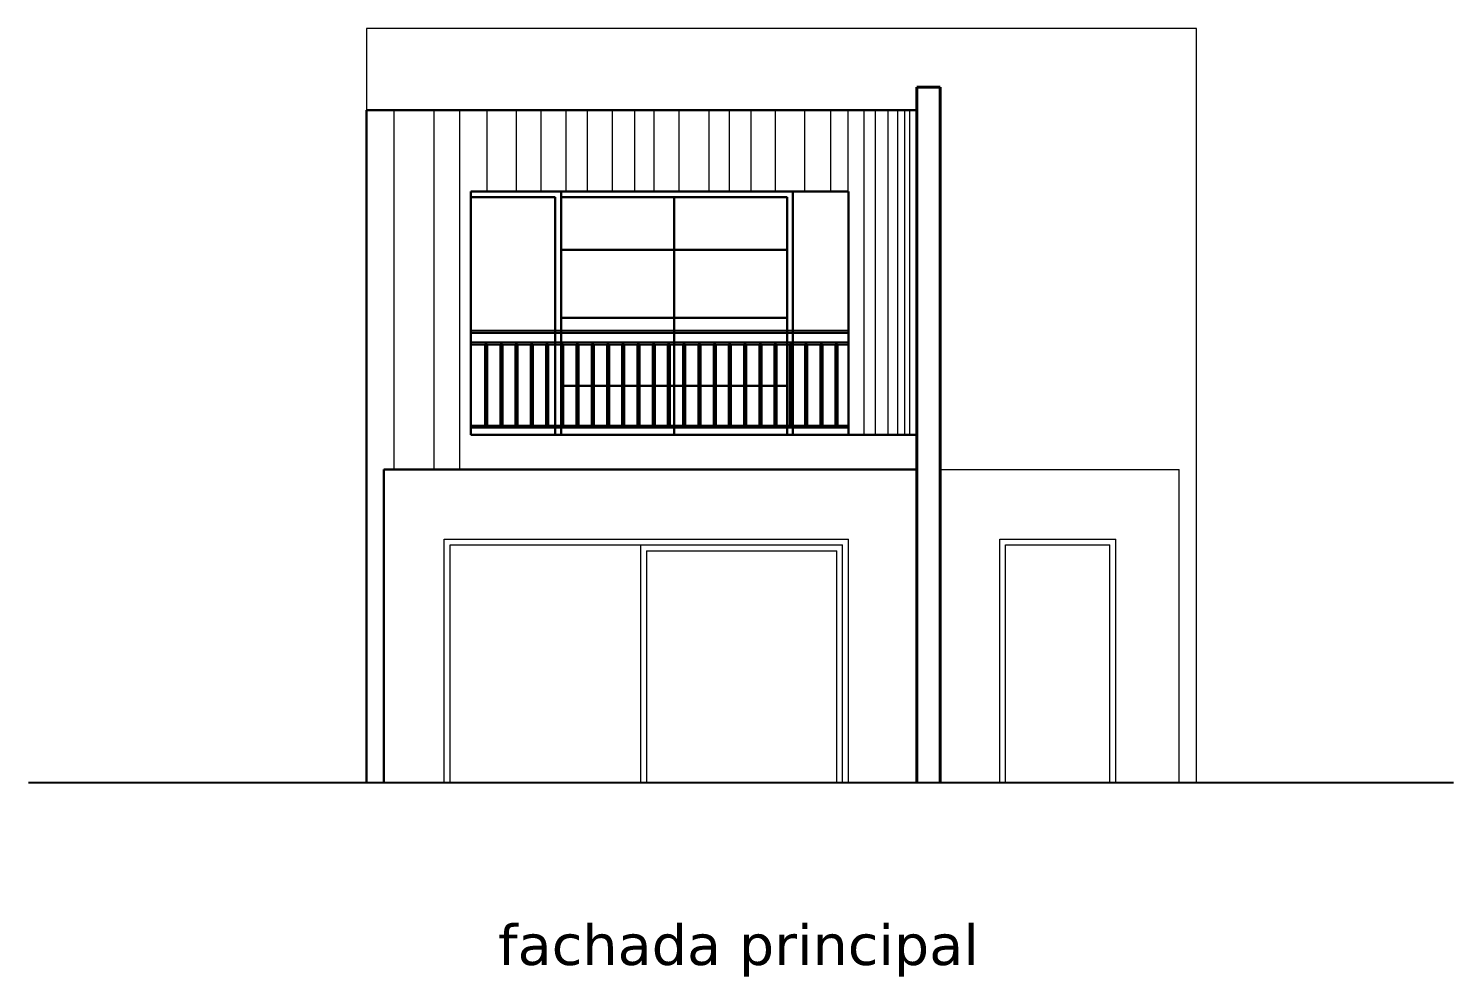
# Model space of a CAD drawing. Header units: millimetres. Extents: x -106 to 2534, y 21 to 2786.
# Drawn here: x 1118.66 to 1130.95, y 1416.88 to 1425.05 of the extents above; entities that cross this region are included whole.
import ezdxf

# ---------------------------------------------------------------- set-up
doc = ezdxf.new("R2010")
doc.units = ezdxf.units.MM
for name, color, linetype, lineweight in [('fach mas atras', 62, 'Continuous', 20), ('lin curva', 223, 'Continuous', 13), ('muro adela', 202, 'Continuous', 30), ('muro adelante', 30, 'Continuous', 40), ('textos', 116, 'Continuous', 40), ('varanda', 240, 'Continuous', 25), ('vent. adela', 64, 'Continuous', 30), ('vent. atras', 52, 'Continuous', 20)]:
    doc.layers.add(name, color=color, linetype=linetype, lineweight=lineweight)
doc.layers.add('lin tierra', color=170, linetype='Continuous')
doc.styles.get("Standard").update_dxf_attribs({"font": 'verdana.ttf'})

msp = doc.modelspace()

# ---------------------------------------------------------------- hatches: boundary and pattern name
at = {"layer": 'varanda'}
h = msp.add_hatch(color=1, dxfattribs=at)
h.set_gradient(color1=(240, 15, 15), color2=(221, 14, 14), one_color=1, tint=0.46)
h.paths.add_polyline_path([(1124.23, 1422.428), (1124.23, 1422.448), (1123.255, 1422.448), (1123.255, 1422.428)])
h.paths.add_polyline_path([(1122.476, 1422.448), (1122.476, 1422.428), (1123.205, 1422.428), (1123.205, 1422.448)])
h.paths.add_polyline_path([(1123.255, 1422.428), (1123.255, 1422.448), (1123.205, 1422.448), (1123.205, 1422.428)])
h.paths.add_polyline_path([(1125.205, 1422.428), (1125.205, 1422.448), (1124.23, 1422.448), (1124.23, 1422.428)])
h.paths.add_polyline_path([(1125.734, 1422.428), (1125.734, 1422.448), (1125.255, 1422.448), (1125.255, 1422.428)])
h.paths.add_polyline_path([(1125.205, 1422.448), (1125.205, 1422.428), (1125.255, 1422.428), (1125.255, 1422.448)])
h = msp.add_hatch(color=1, dxfattribs=at)
h.set_gradient(color1=(240, 15, 15), color2=(221, 14, 14), one_color=1, tint=0.46)
h.paths.add_polyline_path([(1124.23, 1422.328), (1124.23, 1422.348), (1123.255, 1422.348), (1123.255, 1422.328)])
h.paths.add_polyline_path([(1122.476, 1422.348), (1122.476, 1422.328), (1123.205, 1422.328), (1123.205, 1422.348)])
h.paths.add_polyline_path([(1123.255, 1422.328), (1123.255, 1422.348), (1123.205, 1422.348), (1123.205, 1422.328)])
h.paths.add_polyline_path([(1125.205, 1422.328), (1125.205, 1422.348), (1124.23, 1422.348), (1124.23, 1422.328)])
h.paths.add_polyline_path([(1125.734, 1422.328), (1125.734, 1422.348), (1125.255, 1422.348), (1125.255, 1422.328)])
h.paths.add_polyline_path([(1125.205, 1422.348), (1125.205, 1422.328), (1125.255, 1422.328), (1125.255, 1422.348)])
h = msp.add_hatch(color=1, dxfattribs=at)
h.set_gradient(color1=(240, 15, 15), color2=(221, 14, 14), one_color=1, tint=0.46)
h.paths.add_polyline_path([(1122.617, 1422.328), (1122.597, 1422.328), (1122.597, 1421.63), (1122.617, 1421.63)])
h = msp.add_hatch(color=1, dxfattribs=at)
h.set_gradient(color1=(240, 15, 15), color2=(221, 14, 14), one_color=1, tint=0.46)
h.paths.add_polyline_path([(1122.749, 1422.328), (1122.729, 1422.328), (1122.729, 1421.63), (1122.749, 1421.63)])
h = msp.add_hatch(color=1, dxfattribs=at)
h.set_gradient(color1=(240, 15, 15), color2=(221, 14, 14), one_color=1, tint=0.46)
h.paths.add_polyline_path([(1122.88, 1422.328), (1122.86, 1422.328), (1122.86, 1421.63), (1122.88, 1421.63)])
h = msp.add_hatch(color=1, dxfattribs=at)
h.set_gradient(color1=(240, 15, 15), color2=(221, 14, 14), one_color=1, tint=0.46)
h.paths.add_polyline_path([(1123.011, 1422.328), (1122.991, 1422.328), (1122.991, 1421.63), (1123.011, 1421.63)])
h = msp.add_hatch(color=1, dxfattribs=at)
h.set_gradient(color1=(240, 15, 15), color2=(221, 14, 14), one_color=1, tint=0.46)
h.paths.add_polyline_path([(1123.143, 1422.328), (1123.123, 1422.328), (1123.123, 1421.63), (1123.143, 1421.63)])
h = msp.add_hatch(color=1, dxfattribs=at)
h.set_gradient(color1=(240, 15, 15), color2=(221, 14, 14), one_color=1, tint=0.46)
h.paths.add_polyline_path([(1123.274, 1422.328), (1123.254, 1422.328), (1123.254, 1421.63), (1123.274, 1421.63)])
h = msp.add_hatch(color=1, dxfattribs=at)
h.set_gradient(color1=(240, 15, 15), color2=(221, 14, 14), one_color=1, tint=0.46)
h.paths.add_polyline_path([(1123.406, 1422.328), (1123.386, 1422.328), (1123.386, 1421.63), (1123.406, 1421.63)])
h = msp.add_hatch(color=1, dxfattribs=at)
h.set_gradient(color1=(240, 15, 15), color2=(221, 14, 14), one_color=1, tint=0.46)
h.paths.add_polyline_path([(1123.537, 1422.328), (1123.517, 1422.328), (1123.517, 1421.63), (1123.537, 1421.63)])
h = msp.add_hatch(color=1, dxfattribs=at)
h.set_gradient(color1=(240, 15, 15), color2=(221, 14, 14), one_color=1, tint=0.46)
h.paths.add_polyline_path([(1123.669, 1422.328), (1123.649, 1422.328), (1123.649, 1421.63), (1123.669, 1421.63)])
h = msp.add_hatch(color=1, dxfattribs=at)
h.set_gradient(color1=(240, 15, 15), color2=(221, 14, 14), one_color=1, tint=0.46)
h.paths.add_polyline_path([(1123.8, 1422.328), (1123.78, 1422.328), (1123.78, 1421.63), (1123.8, 1421.63)])
h = msp.add_hatch(color=1, dxfattribs=at)
h.set_gradient(color1=(240, 15, 15), color2=(221, 14, 14), one_color=1, tint=0.46)
h.paths.add_polyline_path([(1123.932, 1422.328), (1123.912, 1422.328), (1123.912, 1421.63), (1123.932, 1421.63)])
h = msp.add_hatch(color=1, dxfattribs=at)
h.set_gradient(color1=(240, 15, 15), color2=(221, 14, 14), one_color=1, tint=0.46)
h.paths.add_polyline_path([(1124.063, 1422.328), (1124.043, 1422.328), (1124.043, 1421.63), (1124.063, 1421.63)])
h = msp.add_hatch(color=1, dxfattribs=at)
h.set_gradient(color1=(240, 15, 15), color2=(221, 14, 14), one_color=1, tint=0.46)
h.paths.add_polyline_path([(1124.194, 1422.328), (1124.174, 1422.328), (1124.174, 1421.63), (1124.194, 1421.63)])
h = msp.add_hatch(color=1, dxfattribs=at)
h.set_gradient(color1=(240, 15, 15), color2=(221, 14, 14), one_color=1, tint=0.46)
h.paths.add_polyline_path([(1124.326, 1422.328), (1124.306, 1422.328), (1124.306, 1421.63), (1124.326, 1421.63)])
h = msp.add_hatch(color=1, dxfattribs=at)
h.set_gradient(color1=(240, 15, 15), color2=(221, 14, 14), one_color=1, tint=0.46)
h.paths.add_polyline_path([(1124.457, 1422.328), (1124.437, 1422.328), (1124.437, 1421.63), (1124.457, 1421.63)])
h = msp.add_hatch(color=1, dxfattribs=at)
h.set_gradient(color1=(240, 15, 15), color2=(221, 14, 14), one_color=1, tint=0.46)
h.paths.add_polyline_path([(1124.589, 1422.328), (1124.569, 1422.328), (1124.569, 1421.63), (1124.589, 1421.63)])
h = msp.add_hatch(color=1, dxfattribs=at)
h.set_gradient(color1=(240, 15, 15), color2=(221, 14, 14), one_color=1, tint=0.46)
h.paths.add_polyline_path([(1124.72, 1422.328), (1124.7, 1422.328), (1124.7, 1421.63), (1124.72, 1421.63)])
h = msp.add_hatch(color=1, dxfattribs=at)
h.set_gradient(color1=(240, 15, 15), color2=(221, 14, 14), one_color=1, tint=0.46)
h.paths.add_polyline_path([(1124.852, 1422.328), (1124.832, 1422.328), (1124.832, 1421.63), (1124.852, 1421.63)])
h = msp.add_hatch(color=1, dxfattribs=at)
h.set_gradient(color1=(240, 15, 15), color2=(221, 14, 14), one_color=1, tint=0.46)
h.paths.add_polyline_path([(1124.983, 1422.328), (1124.963, 1422.328), (1124.963, 1421.63), (1124.983, 1421.63)])
h = msp.add_hatch(color=1, dxfattribs=at)
h.set_gradient(color1=(240, 15, 15), color2=(221, 14, 14), one_color=1, tint=0.46)
h.paths.add_polyline_path([(1125.114, 1422.328), (1125.094, 1422.328), (1125.094, 1421.63), (1125.114, 1421.63)])
h = msp.add_hatch(color=1, dxfattribs=at)
h.set_gradient(color1=(240, 15, 15), color2=(221, 14, 14), one_color=1, tint=0.46)
h.paths.add_polyline_path([(1125.246, 1422.328), (1125.226, 1422.328), (1125.226, 1421.63), (1125.246, 1421.63)])
h = msp.add_hatch(color=1, dxfattribs=at)
h.set_gradient(color1=(240, 15, 15), color2=(221, 14, 14), one_color=1, tint=0.46)
h.paths.add_polyline_path([(1125.377, 1422.328), (1125.357, 1422.328), (1125.357, 1421.63), (1125.377, 1421.63)])
h = msp.add_hatch(color=1, dxfattribs=at)
h.set_gradient(color1=(240, 15, 15), color2=(221, 14, 14), one_color=1, tint=0.46)
h.paths.add_polyline_path([(1125.509, 1422.328), (1125.489, 1422.328), (1125.489, 1421.63), (1125.509, 1421.63)])
h = msp.add_hatch(color=1, dxfattribs=at)
h.set_gradient(color1=(240, 15, 15), color2=(221, 14, 14), one_color=1, tint=0.46)
h.paths.add_polyline_path([(1125.64, 1422.328), (1125.62, 1422.328), (1125.62, 1421.63), (1125.64, 1421.63)])
h = msp.add_hatch(color=1, dxfattribs=at)
h.set_gradient(color1=(240, 15, 15), color2=(221, 14, 14), one_color=1, tint=0.46)
h.paths.add_polyline_path([(1124.23, 1421.61), (1124.23, 1421.63), (1123.255, 1421.63), (1123.255, 1421.61)])
h.paths.add_polyline_path([(1122.476, 1421.63), (1122.476, 1421.61), (1123.205, 1421.61), (1123.205, 1421.63)])
h.paths.add_polyline_path([(1123.255, 1421.61), (1123.255, 1421.63), (1123.205, 1421.63), (1123.205, 1421.61)])
h.paths.add_polyline_path([(1125.205, 1421.61), (1125.205, 1421.63), (1124.23, 1421.63), (1124.23, 1421.61)])
h.paths.add_polyline_path([(1125.734, 1421.61), (1125.734, 1421.63), (1125.255, 1421.63), (1125.255, 1421.61)])
h.paths.add_polyline_path([(1125.205, 1421.63), (1125.205, 1421.61), (1125.255, 1421.61), (1125.255, 1421.63)])

# ---------------------------------------------------------------- linework, layer by layer
at = {"layer": 'fach mas atras'}
for p, q in [((1128.736, 1425.053), (1121.576, 1425.053)), ((1121.576, 1425.053), (1121.576, 1424.348)), ((1128.736, 1418.548), (1128.736, 1425.053)), ((1126.525, 1421.248), (1128.586, 1421.248)), ((1128.586, 1418.548), (1128.586, 1421.248))]:
    msp.add_line(p, q, dxfattribs=at)
at = {"layer": 'lin curva'}
for p, q in [((1121.812, 1424.348), (1121.812, 1421.248)), ((1122.158, 1424.348), (1122.158, 1421.248)), ((1122.38, 1424.348), (1122.38, 1421.248)), ((1122.615, 1424.348), (1122.615, 1423.648)), ((1122.867, 1424.348), (1122.867, 1423.648)), ((1123.081, 1424.348), (1123.081, 1423.648)), ((1123.295, 1424.348), (1123.295, 1423.648)), ((1123.481, 1424.348), (1123.481, 1423.648)), ((1123.695, 1424.348), (1123.695, 1423.648)), ((1123.889, 1424.348), (1123.889, 1423.648)), ((1124.055, 1424.348), (1124.055, 1423.648)), ((1124.275, 1423.648), (1124.275, 1424.348)), ((1124.531, 1424.348), (1124.531, 1423.648)), ((1124.707, 1423.648), (1124.707, 1424.348)), ((1124.892, 1424.348), (1124.892, 1423.648)), ((1125.102, 1424.348), (1125.102, 1423.648)), ((1125.355, 1424.348), (1125.355, 1423.648)), ((1125.578, 1424.348), (1125.578, 1423.648)), ((1125.73, 1424.348), (1125.73, 1423.648)), ((1125.867, 1424.348), (1125.867, 1421.548)), ((1125.965, 1424.348), (1125.965, 1421.548)), ((1126.073, 1424.348), (1126.073, 1421.548)), ((1126.158, 1424.348), (1126.158, 1421.548)), ((1126.218, 1424.348), (1126.218, 1421.548)), ((1126.261, 1424.348), (1126.261, 1421.548))]:
    msp.add_line(p, q, dxfattribs=at)
at = {"layer": 'lin tierra'}
msp.add_line((1118.661, 1418.548), (1130.953, 1418.548), dxfattribs=at)
at = {"layer": 'muro adela'}
for p, q in [((1121.576, 1418.548), (1121.576, 1424.348)), ((1121.576, 1424.348), (1126.325, 1424.348)), ((1122.476, 1423.648), (1125.734, 1423.648)), ((1122.476, 1421.548), (1122.476, 1423.648)), ((1125.734, 1421.548), (1125.734, 1423.648)), ((1122.476, 1421.548), (1126.325, 1421.548)), ((1121.726, 1421.248), (1126.325, 1421.248)), ((1121.726, 1418.548), (1121.726, 1421.248))]:
    msp.add_line(p, q, dxfattribs=at)
at = {"layer": 'muro adelante'}
for p, q in [((1126.325, 1418.548), (1126.325, 1424.548)), ((1126.325, 1424.548), (1126.525, 1424.548)), ((1126.525, 1418.548), (1126.525, 1424.548))]:
    msp.add_line(p, q, dxfattribs=at)
at = {"layer": 'varanda'}
for p, q in [((1122.476, 1422.448), (1125.734, 1422.448)), ((1122.476, 1422.428), (1125.734, 1422.428)), ((1122.476, 1422.348), (1125.734, 1422.348)), ((1122.476, 1422.328), (1125.734, 1422.328)), ((1122.597, 1422.328), (1122.597, 1421.63)), ((1122.617, 1422.328), (1122.597, 1422.328)), ((1122.607, 1421.63), (1122.607, 1422.328)), ((1122.617, 1422.328), (1122.617, 1421.63)), ((1122.617, 1421.63), (1122.617, 1422.328)), ((1122.729, 1422.328), (1122.729, 1421.63)), ((1122.749, 1422.328), (1122.729, 1422.328)), ((1122.739, 1421.63), (1122.739, 1422.328)), ((1122.749, 1422.328), (1122.749, 1421.63)), ((1122.749, 1421.63), (1122.749, 1422.328)), ((1122.86, 1422.328), (1122.86, 1421.63)), ((1122.88, 1422.328), (1122.86, 1422.328)), ((1122.87, 1421.63), (1122.87, 1422.328)), ((1122.88, 1422.328), (1122.88, 1421.63)), ((1122.88, 1421.63), (1122.88, 1422.328)), ((1122.991, 1422.328), (1122.991, 1421.63)), ((1123.011, 1422.328), (1122.991, 1422.328)), ((1123.001, 1421.63), (1123.001, 1422.328)), ((1123.011, 1422.328), (1123.011, 1421.63)), ((1123.011, 1421.63), (1123.011, 1422.328)), ((1123.123, 1422.328), (1123.123, 1421.63)), ((1123.143, 1422.328), (1123.123, 1422.328)), ((1123.133, 1421.63), (1123.133, 1422.328)), ((1123.143, 1422.328), (1123.143, 1421.63)), ((1123.143, 1421.63), (1123.143, 1422.328)), ((1123.254, 1422.328), (1123.254, 1421.63)), ((1123.274, 1422.328), (1123.254, 1422.328)), ((1123.264, 1421.63), (1123.264, 1422.328)), ((1123.274, 1422.328), (1123.274, 1421.63)), ((1123.274, 1421.63), (1123.274, 1422.328)), ((1123.386, 1422.328), (1123.386, 1421.63)), ((1123.406, 1422.328), (1123.386, 1422.328)), ((1123.396, 1421.63), (1123.396, 1422.328)), ((1123.406, 1422.328), (1123.406, 1421.63)), ((1123.406, 1421.63), (1123.406, 1422.328)), ((1123.517, 1422.328), (1123.517, 1421.63)), ((1123.537, 1422.328), (1123.517, 1422.328)), ((1123.527, 1421.63), (1123.527, 1422.328)), ((1123.537, 1422.328), (1123.537, 1421.63)), ((1123.537, 1421.63), (1123.537, 1422.328)), ((1123.649, 1422.328), (1123.649, 1421.63)), ((1123.669, 1422.328), (1123.649, 1422.328)), ((1123.659, 1421.63), (1123.659, 1422.328)), ((1123.669, 1422.328), (1123.669, 1421.63)), ((1123.669, 1421.63), (1123.669, 1422.328)), ((1123.78, 1422.328), (1123.78, 1421.63)), ((1123.8, 1422.328), (1123.78, 1422.328)), ((1123.79, 1421.63), (1123.79, 1422.328)), ((1123.8, 1422.328), (1123.8, 1421.63)), ((1123.8, 1421.63), (1123.8, 1422.328)), ((1123.912, 1422.328), (1123.912, 1421.63)), ((1123.932, 1422.328), (1123.912, 1422.328)), ((1123.922, 1421.63), (1123.922, 1422.328)), ((1123.932, 1422.328), (1123.932, 1421.63)), ((1123.932, 1421.63), (1123.932, 1422.328)), ((1124.043, 1422.328), (1124.043, 1421.63)), ((1124.063, 1422.328), (1124.043, 1422.328)), ((1124.053, 1421.63), (1124.053, 1422.328)), ((1124.063, 1422.328), (1124.063, 1421.63)), ((1124.063, 1421.63), (1124.063, 1422.328)), ((1124.174, 1422.328), (1124.174, 1421.63)), ((1124.194, 1422.328), (1124.174, 1422.328)), ((1124.184, 1421.63), (1124.184, 1422.328)), ((1124.194, 1422.328), (1124.194, 1421.63)), ((1124.194, 1421.63), (1124.194, 1422.328)), ((1124.306, 1422.328), (1124.306, 1421.63)), ((1124.326, 1422.328), (1124.306, 1422.328)), ((1124.316, 1421.63), (1124.316, 1422.328)), ((1124.326, 1422.328), (1124.326, 1421.63)), ((1124.326, 1421.63), (1124.326, 1422.328)), ((1124.437, 1422.328), (1124.437, 1421.63)), ((1124.457, 1422.328), (1124.437, 1422.328)), ((1124.447, 1421.63), (1124.447, 1422.328)), ((1124.457, 1422.328), (1124.457, 1421.63)), ((1124.457, 1421.63), (1124.457, 1422.328)), ((1124.569, 1422.328), (1124.569, 1421.63)), ((1124.589, 1422.328), (1124.569, 1422.328)), ((1124.579, 1421.63), (1124.579, 1422.328)), ((1124.589, 1422.328), (1124.589, 1421.63)), ((1124.589, 1421.63), (1124.589, 1422.328)), ((1124.7, 1422.328), (1124.7, 1421.63)), ((1124.72, 1422.328), (1124.7, 1422.328)), ((1124.71, 1421.63), (1124.71, 1422.328)), ((1124.72, 1422.328), (1124.72, 1421.63)), ((1124.72, 1421.63), (1124.72, 1422.328)), ((1124.832, 1422.328), (1124.832, 1421.63)), ((1124.852, 1422.328), (1124.832, 1422.328)), ((1124.842, 1421.63), (1124.842, 1422.328)), ((1124.852, 1422.328), (1124.852, 1421.63)), ((1124.852, 1421.63), (1124.852, 1422.328)), ((1124.963, 1422.328), (1124.963, 1421.63)), ((1124.983, 1422.328), (1124.963, 1422.328)), ((1124.973, 1421.63), (1124.973, 1422.328)), ((1124.983, 1422.328), (1124.983, 1421.63)), ((1124.983, 1421.63), (1124.983, 1422.328)), ((1125.094, 1422.328), (1125.094, 1421.63)), ((1125.114, 1422.328), (1125.094, 1422.328)), ((1125.104, 1421.63), (1125.104, 1422.328)), ((1125.114, 1422.328), (1125.114, 1421.63)), ((1125.114, 1421.63), (1125.114, 1422.328)), ((1125.226, 1422.328), (1125.226, 1421.63)), ((1125.246, 1422.328), (1125.226, 1422.328)), ((1125.236, 1421.63), (1125.236, 1422.328)), ((1125.246, 1422.328), (1125.246, 1421.63)), ((1125.246, 1421.63), (1125.246, 1422.328)), ((1125.357, 1422.328), (1125.357, 1421.63)), ((1125.377, 1422.328), (1125.357, 1422.328)), ((1125.367, 1421.63), (1125.367, 1422.328)), ((1125.377, 1422.328), (1125.377, 1421.63)), ((1125.377, 1421.63), (1125.377, 1422.328)), ((1125.489, 1422.328), (1125.489, 1421.63)), ((1125.509, 1422.328), (1125.489, 1422.328)), ((1125.499, 1421.63), (1125.499, 1422.328)), ((1125.509, 1422.328), (1125.509, 1421.63)), ((1125.509, 1421.63), (1125.509, 1422.328)), ((1125.62, 1422.328), (1125.62, 1421.63)), ((1125.64, 1422.328), (1125.62, 1422.328)), ((1125.63, 1421.63), (1125.63, 1422.328)), ((1125.64, 1422.328), (1125.64, 1421.63)), ((1125.64, 1421.63), (1125.64, 1422.328)), ((1122.476, 1421.63), (1125.734, 1421.63)), ((1122.476, 1421.61), (1125.734, 1421.61)), ((1122.617, 1421.63), (1122.597, 1421.63)), ((1122.749, 1421.63), (1122.729, 1421.63)), ((1122.88, 1421.63), (1122.86, 1421.63)), ((1123.011, 1421.63), (1122.991, 1421.63)), ((1123.143, 1421.63), (1123.123, 1421.63)), ((1123.274, 1421.63), (1123.254, 1421.63)), ((1123.406, 1421.63), (1123.386, 1421.63)), ((1123.537, 1421.63), (1123.517, 1421.63)), ((1123.669, 1421.63), (1123.649, 1421.63)), ((1123.8, 1421.63), (1123.78, 1421.63)), ((1123.932, 1421.63), (1123.912, 1421.63)), ((1124.063, 1421.63), (1124.043, 1421.63)), ((1124.194, 1421.63), (1124.174, 1421.63)), ((1124.326, 1421.63), (1124.306, 1421.63)), ((1124.457, 1421.63), (1124.437, 1421.63)), ((1124.589, 1421.63), (1124.569, 1421.63)), ((1124.72, 1421.63), (1124.7, 1421.63)), ((1124.852, 1421.63), (1124.832, 1421.63)), ((1124.983, 1421.63), (1124.963, 1421.63)), ((1125.114, 1421.63), (1125.094, 1421.63)), ((1125.246, 1421.63), (1125.226, 1421.63)), ((1125.377, 1421.63), (1125.357, 1421.63)), ((1125.509, 1421.63), (1125.489, 1421.63)), ((1125.64, 1421.63), (1125.62, 1421.63))]:
    msp.add_line(p, q, dxfattribs=at)
at = {"layer": 'vent. adela'}
for p, q in [((1123.255, 1421.548), (1123.255, 1423.648)), ((1125.255, 1421.548), (1125.255, 1423.648)), ((1122.476, 1423.598), (1123.205, 1423.598)), ((1123.205, 1421.548), (1123.205, 1423.598)), ((1123.255, 1423.598), (1125.205, 1423.598)), ((1124.23, 1423.598), (1124.23, 1421.548)), ((1125.205, 1421.548), (1125.205, 1423.598)), ((1123.255, 1423.143), (1125.205, 1423.143)), ((1123.255, 1422.557), (1125.205, 1422.557)), ((1123.255, 1421.97), (1125.205, 1421.97))]:
    msp.add_line(p, q, dxfattribs=at)
at = {"layer": 'vent. atras'}
for p, q in [((1122.247, 1420.648), (1125.734, 1420.648)), ((1122.247, 1418.548), (1122.247, 1420.648)), ((1122.297, 1420.598), (1125.684, 1420.598)), ((1122.297, 1418.548), (1122.297, 1420.598)), ((1123.941, 1420.598), (1123.941, 1418.548)), ((1125.684, 1418.548), (1125.684, 1420.598)), ((1125.734, 1418.548), (1125.734, 1420.648)), ((1127.039, 1418.548), (1127.039, 1420.648)), ((1127.039, 1420.648), (1128.039, 1420.648)), ((1127.089, 1420.598), (1127.989, 1420.598)), ((1127.089, 1418.548), (1127.089, 1420.598)), ((1127.989, 1418.548), (1127.989, 1420.598)), ((1128.039, 1418.548), (1128.039, 1420.648)), ((1123.991, 1420.548), (1123.991, 1418.548)), ((1123.991, 1420.548), (1125.634, 1420.548)), ((1125.634, 1418.548), (1125.634, 1420.548))]:
    msp.add_line(p, q, dxfattribs=at)

# ---------------------------------------------------------------- texts
at = {"layer": 'textos', "insert": (1122.711, 1417.325), "char_height": 0.35, "width": 5.37212, "attachment_point": 1}
msp.add_mtext('fachada principal', dxfattribs=at)

doc.saveas('drawing.dxf')
